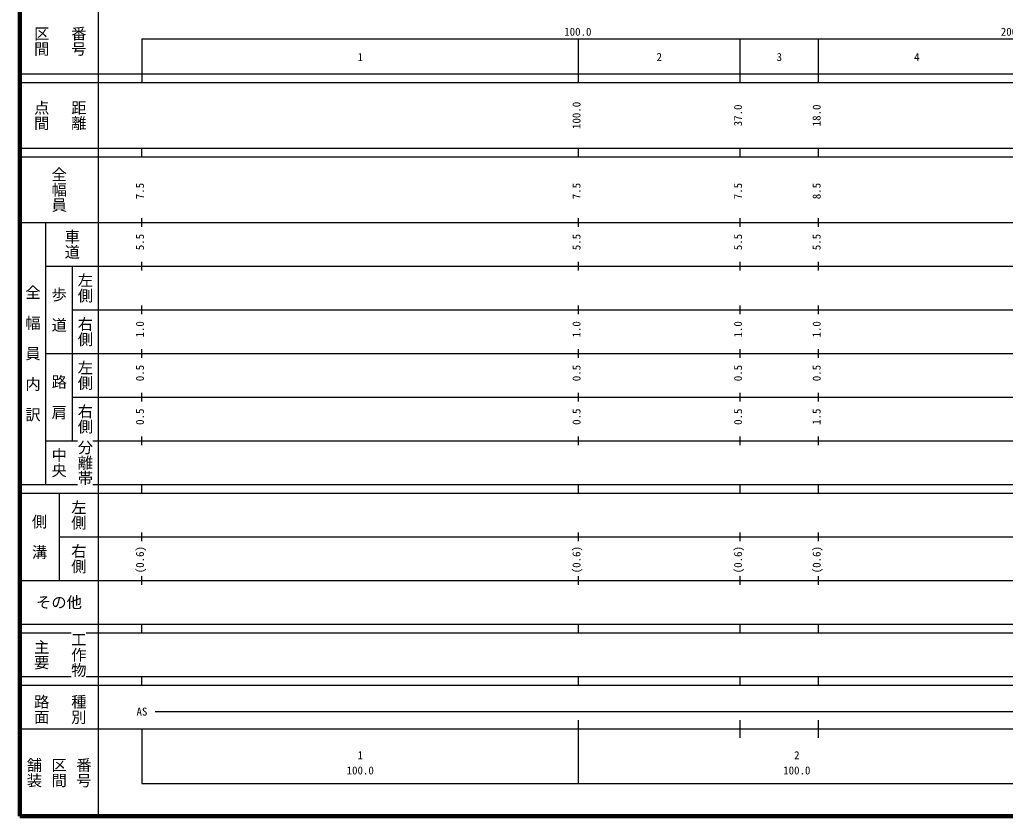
# Model space of a CAD drawing. Units: millimetres on the paper, enlarged 1000 times. Extents: x 66169 to 706169, y 819 to 360819.
# Drawn here: x 66169 to 291924, y 819 to 183228 of the extents above; entities that cross this region are included whole.
import ezdxf
from ezdxf.enums import TextEntityAlignment as Align

# ---------------------------------------------------------------- set-up
doc = ezdxf.new("R2010")
doc.units = ezdxf.units.MM
doc.header["$LTSCALE"] = 1000
doc.layers.add('M-TTL', color=2, linetype='Continuous', lineweight=140)
doc.layers.add('M-TTL-BAND', color=7, linetype='Continuous', lineweight=25)
doc.styles.add('@ＭＳ ゴシック', font='')
doc.styles.add('ＭＳ ゴシック', font='')
doc.styles.get('@ＭＳ ゴシック').set_extended_font_data('@MS Gothic')
doc.styles.get('ＭＳ ゴシック').set_extended_font_data('MS Gothic')

msp = doc.modelspace()

# ---------------------------------------------------------------- linework, layer by layer
at = {"layer": 'M-TTL'}
for p, q in [((66169, 360819), (66169, 819)), ((66169, 819), (706169, 819))]:
    msp.add_line(p, q, dxfattribs=at)
at = {"layer": 'M-TTL-BAND'}
for p, q in [((84169, 350819), (84169, 819)), ((94169, 178819), (605169, 178819)), ((94169, 178819), (94169, 168819)), ((194169, 168819), (194169, 178819)), ((231169, 168819), (231169, 178819)), ((249169, 168819), (249169, 178819)), ((66169, 170819), (605169, 170819)), ((66169, 168819), (605169, 168819)), ((66169, 153819), (605169, 153819)), ((94169, 151819), (94169, 153819)), ((194169, 151819), (194169, 153819)), ((231169, 151819), (231169, 153819)), ((249169, 151819), (249169, 153819)), ((66169, 151819), (605169, 151819)), ((94169, 135819), (94169, 137819)), ((194169, 135819), (194169, 137819)), ((231169, 135819), (231169, 137819)), ((249169, 135819), (249169, 137819)), ((66169, 136819), (605169, 136819)), ((72169, 76819), (72169, 136819)), ((72169, 126819), (605169, 126819)), ((78169, 126819), (78169, 86819)), ((94169, 125819), (94169, 127819)), ((194169, 125819), (194169, 127819)), ((231169, 125819), (231169, 127819)), ((249169, 125819), (249169, 127819)), ((94169, 115819), (94169, 117819)), ((194169, 115819), (194169, 117819)), ((231169, 115819), (231169, 117819)), ((249169, 115819), (249169, 117819)), ((78169, 116819), (605169, 116819)), ((72169, 106819), (605169, 106819)), ((94169, 105819), (94169, 107819)), ((194169, 105819), (194169, 107819)), ((231169, 105819), (231169, 107819)), ((249169, 105819), (249169, 107819)), ((94169, 95819), (94169, 97819)), ((194169, 95819), (194169, 97819)), ((231169, 95819), (231169, 97819)), ((249169, 95819), (249169, 97819)), ((78169, 96819), (605169, 96819)), ((72169, 86819), (79419, 86819)), ((82919, 86819), (605169, 86819)), ((94169, 85819), (94169, 87819)), ((194169, 85819), (194169, 87819)), ((231169, 85819), (231169, 87819)), ((249169, 85819), (249169, 87819)), ((66169, 76819), (79419, 76819)), ((82919, 76819), (605169, 76819)), ((94169, 74819), (94169, 76819)), ((194169, 74819), (194169, 76819)), ((231169, 74819), (231169, 76819)), ((249169, 74819), (249169, 76819)), ((66169, 74819), (605169, 74819)), ((75169, 74819), (75169, 54819)), ((94169, 63819), (94169, 65819)), ((194169, 63819), (194169, 65819)), ((231169, 63819), (231169, 65819)), ((249169, 63819), (249169, 65819)), ((75169, 64819), (605169, 64819)), ((66169, 54819), (605169, 54819)), ((94169, 53819), (94169, 55819)), ((194169, 53819), (194169, 55819)), ((231169, 53819), (231169, 55819)), ((249169, 53819), (249169, 55819)), ((66169, 44819), (605169, 44819)), ((94169, 42819), (94169, 44819)), ((194169, 42819), (194169, 44819)), ((231169, 42819), (231169, 44819)), ((249169, 42819), (249169, 44819)), ((66169, 42819), (77919, 42819)), ((81419, 42819), (605169, 42819)), ((66169, 32819), (77919, 32819)), ((81419, 32819), (605169, 32819)), ((94169, 30819), (94169, 32819)), ((194169, 30819), (194169, 32819)), ((231169, 30819), (231169, 32819)), ((249169, 30819), (249169, 32819)), ((66169, 30819), (605169, 30819)), ((97169, 24819), (591169, 24819)), ((194169, 8319), (194169, 22819)), ((231169, 18819), (231169, 22819)), ((249169, 18819), (249169, 22819)), ((66169, 20819), (605169, 20819)), ((94169, 20819), (94169, 8319)), ((94169, 8319), (605169, 8319))]:
    msp.add_line(p, q, dxfattribs=at)

# ---------------------------------------------------------------- texts
at = {"layer": 'M-TTL-BAND', "style": '@ＭＳ ゴシック'}
for s, p in [('区間', (71169, 178319)), ('番号', (79669, 178319)), ('点間', (71169, 161319)), ('距離', (79669, 161319)), ('全幅員', (75169, 144319)), ('車道', (78169, 131819)), ('左側', (81169, 121819)), ('全\u3000幅\u3000員\u3000内\u3000訳', (69169, 106819)), ('歩\u3000道', (75169, 116819)), ('右側', (81169, 111819)), ('左側', (81169, 101819)), ('路\u3000肩', (75169, 96819)), ('右側', (81169, 91819)), ('分離帯', (81169, 81819)), ('中央', (75169, 81819)), ('左側', (79669, 69819)), ('側\u3000溝', (70669, 64819)), ('右側', (79669, 59819)), ('主要', (71169, 37819)), ('工作物', (79669, 37819)), ('路面', (71169, 25319)), ('種別', (79669, 25319)), ('舗装', (69502, 10819)), ('区間', (75169, 10819)), ('番号', (80836, 10819))]:
    msp.add_text(s, height=2566, rotation=270, dxfattribs=at).set_placement(p, align=Align.MIDDLE_CENTER)
at = {"layer": 'M-TTL-BAND', "style": 'ＭＳ ゴシック'}
for s, p in [('100.0', (194013, 179014)), ('200.0', (294013, 179014)), ('1', (144169, 173224)), ('2', (212669, 173224)), ('3', (240169, 173224)), ('4', (271669, 173224)), ('AS', (94169, 23319)), ('1', (144169, 13342)), ('2', (244169, 13342)), ('100.0', (144169, 9852)), ('100.0', (244169, 9852))]:
    msp.add_text(s, height=1833, dxfattribs=at).set_placement(p, align=Align.BOTTOM_CENTER)
for s, p in [('100.0', (195169, 161319)), ('37.0', (232169, 161319)), ('18.0', (250169, 161319)), ('7.5', (95169, 143993)), ('7.5', (195169, 143993)), ('7.5', (232169, 143993)), ('8.5', (250169, 143993)), ('5.5', (95169, 132319)), ('5.5', (195169, 132319)), ('5.5', (232169, 132319)), ('5.5', (250169, 132319)), ('1.0', (95169, 112319)), ('1.0', (195169, 112319)), ('1.0', (232169, 112319)), ('1.0', (250169, 112319)), ('0.5', (95169, 102319)), ('0.5', (195169, 102319)), ('0.5', (232169, 102319)), ('0.5', (250169, 102319)), ('0.5', (95169, 92319)), ('0.5', (195169, 92319)), ('0.5', (232169, 92319)), ('1.5', (250169, 92319)), ('(0.6)', (95169, 59583)), ('(0.6)', (195169, 59583)), ('(0.6)', (232169, 59583)), ('(0.6)', (250169, 59583))]:
    msp.add_text(s, height=1833, rotation=90, dxfattribs=at).set_placement(p, align=Align.BOTTOM_CENTER)
msp.add_text('その他', height=2566, dxfattribs=at).set_placement((75169, 49819), align=Align.MIDDLE_CENTER)

doc.saveas('drawing.dxf')
